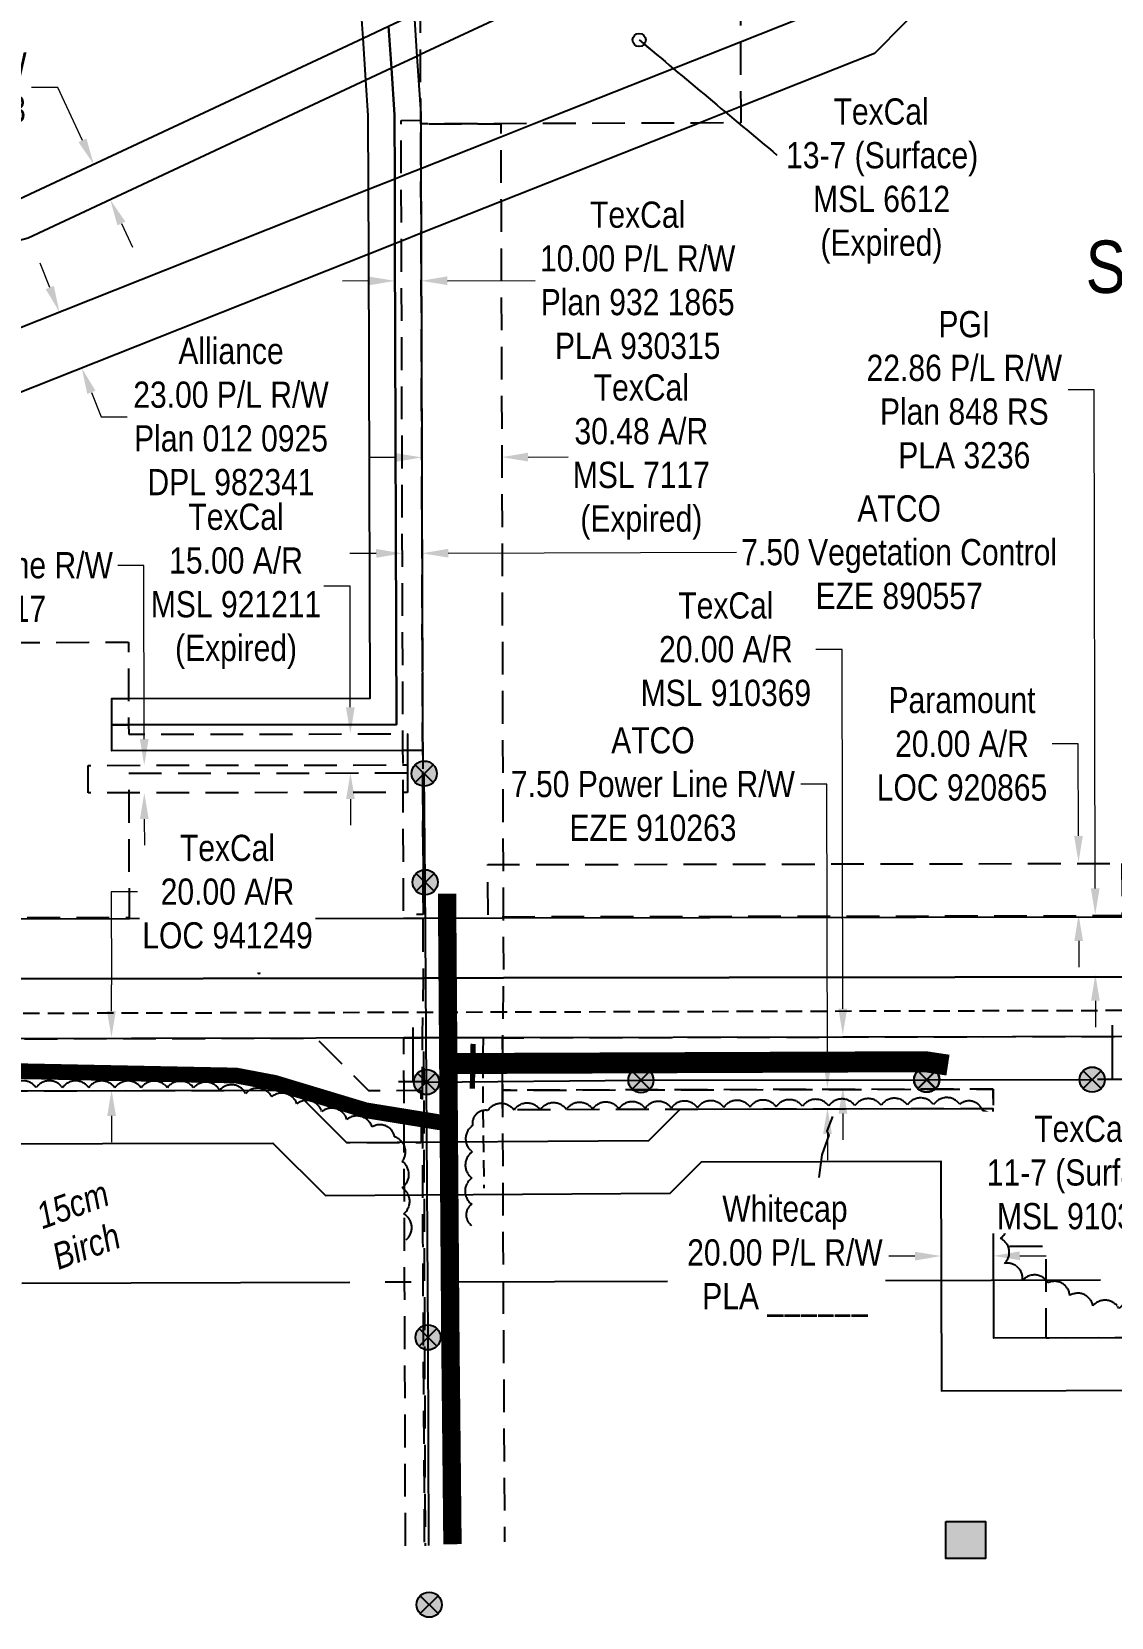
# Model space of a CAD drawing. Extents: x 500622 to 512229, y 6022177 to 6028063.
# Drawn here: x 509783 to 510195, y 6022190 to 6022794 of the extents above; entities that cross this region are included whole.
import ezdxf

# ---------------------------------------------------------------- set-up
doc = ezdxf.new("R2010")
doc.units = 0
doc.header["$LTSCALE"] = 5
doc.header["$PDMODE"] = 3
doc.header["$PDSIZE"] = 30
for name, pattern in [('0', [1, 1, 0]), ('foc-ACCESSROAD', [3.75, 2.5, -1.25]), ('foc-FLOWLINE', [3.75, 2.5, -1.25]), ('foc-QUARTERLINE', [33, 25, -3, 2, -3]), ('foc-TOPO', [1, 0.2, -0.8]), ('foc-TOPO-ephemeral', [6.25, 3.125, -0.625, 0.625, -0.625, 0.625, -0.625]), ('POWERLINE5', [7.8, 2.4, -0.6, 0.6, -0.6, 0.6, -0.6, 2.4]), ('UG_PIPE', [1.875, 1.25, -0.625])]:
    doc.linetypes.add(name, pattern=pattern)
doc.layers.get('Defpoints').update_dxf_attribs({"color": 9})
for name, color, linetype, lineweight in [('AS-GENERAL', 48, 'Continuous', 18), ('C-RW-T', 13, 'Continuous', 9), ('F-AR-T', 190, 'Continuous', 9), ('F-RW-T', 190, 'Continuous', 9), ('F-WS-T', 190, 'Continuous', 9)]:
    doc.layers.add(name, color=color, linetype=linetype, lineweight=lineweight)
for name, color, linetype in [('AS-PIPE-UG', 44, 'UG_PIPE'), ('AS-POWER', 104, 'foc-POWER'), ('AS-POWER-EXISTING', 72, 'POWERLINE5'), ('AS-POWER-EXISTING-ANC', 72, 'Continuous'), ('AS-POWER-EXISTING-PP', 72, 'Continuous'), ('AS-ROADS', 254, 'Continuous'), ('AS-UNDERLAY-H', 141, 'Continuous'), ('C-RW', 13, 'Continuous'), ('C-SYMBOL', 7, 'Continuous'), ('F-AR', 190, 'foc-ACCESSROAD'), ('F-EZE', 190, 'foc-FLOWLINE'), ('F-RW', 190, 'Continuous'), ('F-WS', 190, 'foc-ACCESSROAD'), ('F-WS-S', 190, 'Continuous'), ('L-SECQ', 8, 'foc-QUARTERLINE'), ('T-BUSH', 110, '0'), ('T-BUSH-T', 110, 'Continuous'), ('T-DRAW', 143, 'foc-TOPO-ephemeral'), ('T-GENERAL', 48, 'foc-TOPO')]:
    doc.layers.add(name, color=color, linetype=linetype)
doc.styles.add('175L', font='ARIALN.TTF', dxfattribs={"height": 20})
doc.styles.add('80CG', font='ARIALN.TTF', dxfattribs={"height": 10})
doc.styles.add('80L', font='ARIALN.TTF', dxfattribs={"height": 10})
doc.styles.add('foc-LtypeFont', font='ARIALN.TTF', dxfattribs={"height": 7.35})
doc.linetypes.add('foc-POWER', pattern='A,6,-1,["P",foc-LtypeFont,S=0.2,R=0,X=-0.625,Y=-0.75],-1.24,4', length=12.24)
doc.linetypes.add('foc-TOPO-flowdirection-NOLINE', pattern='A,0,[">",foc-LtypeFont,S=0.3,R=0,X=0,Y=-0.945],-20,[">",foc-LtypeFont,S=0.3,R=0,X=0,Y=-0.945],0', length=20)
doc.dimstyles.new('Compass 5 000', dxfattribs={"dimscale": 5, "dimtxt": 9, "dimasz": 2, "dimexe": 0.2, "dimexo": 0.0625, "dimgap": 0.5, "dimtad": 0, "dimtih": 1, "dimtoh": 1, "dimzin": 0, "dimdsep": 46, "dimtxsty": '80CG', "dimcen": 0.1, "dimse1": 1, "dimse2": 1, "dimclrd": 256, "dimclrt": 256, "dimaunit": 1, "dimadec": 4, "dimazin": 0, "dimtfac": 0.06, "dimtofl": 0, "dimtmove": 0, "dimatfit": 1, "dimfxl": 0.2, "dimtolj": 1, "dimtzin": 0, "dimlwd": -1, "dimarcsym": 0})

# ---------------------------------------------------------------- blocks, each defined once
blk = doc.blocks.new('POWERPOLE')
h = blk.add_hatch(color=255)
edge = h.paths.add_edge_path()
edge.add_arc((0, 0), 0.96, 0, 360)
at = {"linetype": 'Continuous'}
for p, q in [((0.68, -0.68), (-0.68, 0.68)), ((-0.68, -0.68), (0.68, 0.68))]:
    blk.add_line(p, q, dxfattribs=at)
blk.add_circle((0, 0), 0.96, dxfattribs=at)
blk = doc.blocks.new('*D575')
at = {"layer": 'Defpoints', "color": 0, "transparency": 16777216}
for p in [(509845.86, 6022526.54), (509904.64, 6022526.62), (509845.88, 6022511.53)]:
    blk.add_point(p, dxfattribs=at)
at = {"layer": 'F-AR-T', "transparency": 16777216}
for p, q in [((509904.56, 6022582.76), (509894.56, 6022582.76)), ((509904.62, 6022536.62), (509904.56, 6022582.76)), ((509904.67, 6022501.62), (509904.68, 6022491.62))]:
    blk.add_line(p, q, dxfattribs=at)
for points in [[(509906.29, 6022536.62), (509902.95, 6022536.62), (509904.64, 6022526.62)], [(509906.34, 6022501.62), (509903, 6022501.61), (509904.66, 6022511.62)]]:
    blk.add_solid(points, dxfattribs=at)
at = {"layer": 'F-AR-T', "transparency": 16777216, "insert": (509861.06, 6022582.76), "char_height": 10, "attachment_point": 5, "style": '80CG'}
blk.add_mtext('\\A1;TexCal\\P15.00 A/R\\PMSL 921211\\P(Expired)', dxfattribs=at)
blk = doc.blocks.new('*D584')
at = {"layer": 'Defpoints', "color": 0, "transparency": 16777216}
for p in [(509931.64, 6022699.24), (509921.9, 6022617.96), (509931.89, 6022618)]:
    blk.add_point(p, dxfattribs=at)
at = {"layer": 'F-RW-T', "transparency": 16777216}
for p, q in [((509911.65, 6022699.18), (509901.65, 6022699.15)), ((509941.64, 6022699.28), (509975.04, 6022699.38))]:
    blk.add_line(p, q, dxfattribs=at)
for points in [[(509911.64, 6022700.85), (509911.66, 6022697.52), (509921.65, 6022699.21)], [(509941.64, 6022700.94), (509941.65, 6022697.61), (509931.64, 6022699.24)]]:
    blk.add_solid(points, dxfattribs=at)
at = {"layer": 'F-RW-T', "transparency": 16777216, "insert": (510014.13, 6022699.38), "char_height": 10, "attachment_point": 5, "style": '80CG'}
blk.add_mtext('\\A1;TexCal\\P10.00 P/L R/W\\PPlan 932 1865\\PPLA 930315', dxfattribs=at)
blk = doc.blocks.new('*D586')
at = {"layer": 'Defpoints', "color": 0, "transparency": 16777216}
for p in [(509915.78, 6022833.89), (509925.54, 6022831.73), (509914.36, 6022827.45)]:
    blk.add_point(p, dxfattribs=at)
at = {"layer": 'F-RW-T', "transparency": 16777216}
for p, q in [((509904.59, 6022829.62), (509894.83, 6022831.78)), ((509933.88, 6022823.12), (509943.64, 6022820.96))]:
    blk.add_line(p, q, dxfattribs=at)
for points in [[(509904.95, 6022831.25), (509904.23, 6022827.99), (509914.36, 6022827.45)], [(509934.24, 6022824.75), (509933.52, 6022821.5), (509924.11, 6022825.29)]]:
    blk.add_solid(points, dxfattribs=at)
at = {"layer": 'F-RW-T', "transparency": 16777216, "insert": (509855.74, 6022831.78), "char_height": 10, "attachment_point": 5, "style": '80CG'}
blk.add_mtext('\\A1;TexCal\\P10.00 P/L R/W\\PPlan 952 1888\\PPLA 950183', dxfattribs=at)
blk = doc.blocks.new('*D587')
at = {"layer": 'Defpoints', "color": 0, "transparency": 16777216}
for p in [(509924.44, 6022604.65), (509931.94, 6022604.67), (509931.97, 6022595.34)]:
    blk.add_point(p, dxfattribs=at)
at = {"layer": 'F-RW-T', "transparency": 16777216}
for p, q in [((509914.47, 6022595.29), (509904.47, 6022595.26)), ((509941.97, 6022595.37), (510051.78, 6022595.71))]:
    blk.add_line(p, q, dxfattribs=at)
for points in [[(509914.46, 6022596.96), (509914.47, 6022593.62), (509924.47, 6022595.32)], [(509941.96, 6022597.04), (509941.98, 6022593.71), (509931.97, 6022595.34)]]:
    blk.add_solid(points, dxfattribs=at)
at = {"layer": 'F-RW-T', "transparency": 16777216, "insert": (510113.79, 6022595.71), "char_height": 10, "attachment_point": 5, "style": '80CG'}
blk.add_mtext('\\A1;ATCO\\P7.50 Vegetation Control\\PEZE 890557', dxfattribs=at)
blk = doc.blocks.new('*D590')
at = {"layer": 'Defpoints', "color": 0, "transparency": 16777216}
for p in [(510086.45, 6022391.44), (510112.35, 6022391.49), (510112.36, 6022383.98)]:
    blk.add_point(p, dxfattribs=at)
at = {"layer": 'F-RW-T', "transparency": 16777216}
for p, q in [((510086.25, 6022507.3), (510076.25, 6022507.3)), ((510086.43, 6022401.44), (510086.25, 6022507.3)), ((510086.48, 6022373.94), (510086.5, 6022363.94))]:
    blk.add_line(p, q, dxfattribs=at)
for points in [[(510088.1, 6022401.44), (510084.76, 6022401.44), (510086.45, 6022391.44)], [(510088.14, 6022373.94), (510084.81, 6022373.94), (510086.46, 6022383.94)]]:
    blk.add_solid(points, dxfattribs=at)
at = {"layer": 'F-RW-T', "transparency": 16777216, "insert": (510019.94, 6022507.3), "char_height": 10, "attachment_point": 5, "style": '80CG'}
blk.add_mtext('\\A1;ATCO\\P7.50 Power Line R/W\\PEZE 910263', dxfattribs=at)
blk = doc.blocks.new('*D609')
at = {"layer": 'Defpoints', "color": 0, "transparency": 16777216}
for p in [(509738.31, 6022665.36), (509802.24, 6022666.01), (509746.78, 6022644.01)]:
    blk.add_point(p, dxfattribs=at)
at = {"layer": 'F-RW-T', "transparency": 16777216}
for p, q in [((509790.07, 6022696.66), (509786.39, 6022705.95)), ((509805.92, 6022656.71), (509809.61, 6022647.42)), ((509809.61, 6022647.42), (509819.61, 6022647.42))]:
    blk.add_line(p, q, dxfattribs=at)
for points in [[(509791.62, 6022697.27), (509788.52, 6022696.04), (509793.76, 6022687.36)], [(509807.47, 6022657.33), (509804.37, 6022656.1), (509802.24, 6022666.01)]]:
    blk.add_solid(points, dxfattribs=at)
at = {"layer": 'F-RW-T', "transparency": 16777216, "insert": (509859.15, 6022647.42), "char_height": 10, "attachment_point": 5, "style": '80CG'}
blk.add_mtext('\\A1;Alliance\\P23.00 P/L R/W\\PPlan 012 0925\\PDPL 982341', dxfattribs=at)
blk = doc.blocks.new('*D610')
at = {"layer": 'Defpoints', "color": 0, "transparency": 16777216}
for p in [(509829.34, 6022434.05), (509829.38, 6022411.26), (509657.74, 6022410.96)]:
    blk.add_point(p, dxfattribs=at)
at = {"layer": 'F-RW-T', "transparency": 16777216}
for p, q in [((509657.59, 6022496.55), (509647.59, 6022496.55)), ((509657.68, 6022443.76), (509657.59, 6022496.55)), ((509657.75, 6022400.96), (509657.77, 6022390.96))]:
    blk.add_line(p, q, dxfattribs=at)
for points in [[(509659.35, 6022443.76), (509656.01, 6022443.76), (509657.7, 6022433.76)], [(509659.42, 6022400.96), (509656.09, 6022400.96), (509657.74, 6022410.96)]]:
    blk.add_solid(points, dxfattribs=at)
at = {"layer": 'F-RW-T', "transparency": 16777216, "insert": (509608.05, 6022496.55), "char_height": 10, "attachment_point": 5, "style": '80CG'}
blk.add_mtext('\\A1;NGTL \\P22.86 P/L R/W\\PPlan 983 RS\\PDPL 3290', dxfattribs=at)
blk = doc.blocks.new('*D613')
at = {"layer": 'Defpoints', "color": 0, "transparency": 16777216}
for p in [(509839.95, 6022514.53), (509826.09, 6022504), (509839.97, 6022504.02)]:
    blk.add_point(p, dxfattribs=at)
at = {"layer": 'F-RW-T', "transparency": 16777216}
for p, q in [((509825.97, 6022590.74), (509815.97, 6022590.74)), ((509826.06, 6022524.51), (509825.97, 6022590.74)), ((509826.11, 6022494), (509826.12, 6022484))]:
    blk.add_line(p, q, dxfattribs=at)
for points in [[(509827.73, 6022524.51), (509824.4, 6022524.5), (509826.08, 6022514.51)], [(509827.77, 6022494.01), (509824.44, 6022494), (509826.09, 6022504)]]:
    blk.add_solid(points, dxfattribs=at)
at = {"layer": 'F-RW-T', "transparency": 16777216, "insert": (509756.83, 6022590.74), "char_height": 10, "attachment_point": 5, "style": '80CG'}
blk.add_mtext('\\A1;ATCO\\P10.50 Power Line R/W\\PEZE 930317', dxfattribs=at)
blk = doc.blocks.new('*D615')
at = {"layer": 'Defpoints', "color": 0, "transparency": 16777216}
for p in [(510182.14, 6022477.56), (510040.55, 6022477.31), (510040.59, 6022457.3)]:
    blk.add_point(p, dxfattribs=at)
at = {"layer": 'F-RW-T', "transparency": 16777216}
for p, q in [((510182.06, 6022522.66), (510172.06, 6022522.66)), ((510182.12, 6022487.56), (510182.06, 6022522.66)), ((510182.2, 6022447.55), (510182.21, 6022437.55))]:
    blk.add_line(p, q, dxfattribs=at)
for points in [[(510183.79, 6022487.56), (510180.46, 6022487.55), (510182.14, 6022477.56)], [(510183.86, 6022447.55), (510180.53, 6022447.55), (510182.18, 6022457.55)]]:
    blk.add_solid(points, dxfattribs=at)
at = {"layer": 'F-RW-T', "transparency": 16777216, "insert": (510137.73, 6022522.66), "char_height": 10, "attachment_point": 5, "style": '80CG'}
blk.add_mtext('\\A1;Paramount\\P20.00 A/R\\PLOC 920865', dxfattribs=at)
blk = doc.blocks.new('*D618')
at = {"layer": 'Defpoints', "color": 0, "transparency": 16777216}
for p in [(510074.63, 6022411.67), (510092.31, 6022411.7), (510074.66, 6022391.67)]:
    blk.add_point(p, dxfattribs=at)
at = {"layer": 'F-RW-T', "transparency": 16777216}
for p, q in [((510092.05, 6022558.72), (510082.05, 6022558.72)), ((510092.29, 6022421.7), (510092.05, 6022558.72)), ((510092.36, 6022381.7), (510092.38, 6022371.7))]:
    blk.add_line(p, q, dxfattribs=at)
for points in [[(510093.96, 6022421.71), (510090.62, 6022421.7), (510092.31, 6022411.7)], [(510094.03, 6022381.71), (510090.69, 6022381.7), (510092.34, 6022391.7)]]:
    blk.add_solid(points, dxfattribs=at)
at = {"layer": 'F-RW-T', "transparency": 16777216, "insert": (510047.75, 6022558.72), "char_height": 10, "attachment_point": 5, "style": '80CG'}
blk.add_mtext('\\A1;TexCal\\P20.00 A/R\\PMSL 910369', dxfattribs=at)
blk = doc.blocks.new('*D619')
at = {"layer": 'Defpoints', "color": 0, "transparency": 16777216}
for p in [(510094.93, 6022457.4), (510188.52, 6022457.56), (510094.97, 6022434.54)]:
    blk.add_point(p, dxfattribs=at)
at = {"layer": 'F-RW-T', "transparency": 16777216}
for p, q in [((510188.16, 6022657.64), (510178.16, 6022657.64)), ((510188.5, 6022467.56), (510188.16, 6022657.64)), ((510188.58, 6022424.71), (510188.59, 6022414.71))]:
    blk.add_line(p, q, dxfattribs=at)
for points in [[(510190.17, 6022467.56), (510186.83, 6022467.56), (510188.52, 6022457.56)], [(510190.24, 6022424.71), (510186.91, 6022424.71), (510188.56, 6022434.71)]]:
    blk.add_solid(points, dxfattribs=at)
at = {"layer": 'F-RW-T', "transparency": 16777216, "insert": (510138.62, 6022657.64), "char_height": 10, "attachment_point": 5, "style": '80CG'}
blk.add_mtext('\\A1;PGI\\P22.86 P/L R/W\\PPlan 848 RS\\PPLA 3236', dxfattribs=at)
blk = doc.blocks.new('*D628')
at = {"layer": 'Defpoints', "color": 0, "transparency": 16777216}
for p in [(509931.74, 6022669.15), (509962.23, 6022669.24), (509962.34, 6022631.99)]:
    blk.add_point(p, dxfattribs=at)
at = {"layer": 'F-RW-T', "transparency": 16777216}
for p, q in [((509921.86, 6022631.87), (509911.86, 6022631.84)), ((509972.34, 6022632.02), (509987.6, 6022632.07))]:
    blk.add_line(p, q, dxfattribs=at)
for points in [[(509921.85, 6022633.54), (509921.86, 6022630.2), (509931.86, 6022631.9)], [(509972.34, 6022633.69), (509972.35, 6022630.36), (509962.34, 6022631.99)]]:
    blk.add_solid(points, dxfattribs=at)
at = {"layer": 'F-RW-T', "transparency": 16777216, "insert": (510015.52, 6022632.07), "char_height": 10, "attachment_point": 5, "style": '80CG'}
blk.add_mtext('\\A1;TexCal\\P30.48 A/R\\PMSL 7117\\P(Expired)', dxfattribs=at)
blk = doc.blocks.new('*D630')
at = {"layer": 'Defpoints', "color": 0, "transparency": 16777216}
for p in [(509821.21, 6022410.83), (509813.62, 6022390.82), (509821.24, 6022390.83)]:
    blk.add_point(p, dxfattribs=at)
at = {"layer": 'F-RW-T', "transparency": 16777216}
for p, q in [((509823.49, 6022466.27), (509813.49, 6022466.27)), ((509813.49, 6022466.27), (509813.55, 6022430.82)), ((509813.57, 6022420.82), (509813.55, 6022430.82)), ((509813.64, 6022380.82), (509813.65, 6022370.82))]:
    blk.add_line(p, q, dxfattribs=at)
for points in [[(509815.24, 6022420.82), (509811.9, 6022420.82), (509813.59, 6022410.82)], [(509815.3, 6022380.82), (509811.97, 6022380.82), (509813.62, 6022390.82)]]:
    blk.add_solid(points, dxfattribs=at)
at = {"layer": 'F-RW-T', "transparency": 16777216, "insert": (509857.81, 6022466.27), "char_height": 10, "attachment_point": 5, "style": '80CG', "bg_fill": 3, "box_fill_scale": 1.1, "bg_fill_color": 256, "bg_fill_true_color": 13158600, "bg_fill_transparency": 0}
blk.add_mtext('\\A1;TexCal\\P20.00 A/R\\PLOC 941249', dxfattribs=at)
blk = doc.blocks.new('dyn_anchor')
blk.add_line((-1.1, 0), (1.1, 0))
at = {"flags": 128}
blk.add_lwpolyline([(0, 4.125), (0, 0)], dxfattribs=at)
blk = doc.blocks.new('*D947')
at = {"layer": 'Defpoints', "color": 0, "transparency": 16777216}
for p in [(509806.78, 6022743.73), (509813.61, 6022746.93), (509819.97, 6022733.35)]:
    blk.add_point(p, dxfattribs=at)
at = {"layer": 'F-RW-T', "transparency": 16777216}
for p, q in [((509793.11, 6022772.95), (509783.11, 6022772.95)), ((509802.54, 6022752.79), (509793.11, 6022772.95)), ((509817.36, 6022721.09), (509821.6, 6022712.03))]:
    blk.add_line(p, q, dxfattribs=at)
for points in [[(509804.05, 6022753.49), (509801.03, 6022752.08), (509806.78, 6022743.73)], [(509818.87, 6022721.8), (509815.85, 6022720.38), (509813.13, 6022730.15)]]:
    blk.add_solid(points, dxfattribs=at)
at = {"layer": 'F-RW-T', "transparency": 16777216, "insert": (509744.02, 6022772.95), "char_height": 10, "attachment_point": 5, "style": '80CG'}
blk.add_mtext('\\A1;TexCal\\P15.00 P/L R/W\\PPlan 892 0543\\PPLA 880371', dxfattribs=at)
blk = doc.blocks.new('*D1125')
at = {"layer": 'C-RW-T', "transparency": 16777216}
for p, q in [((510119.79, 6022327.37), (510109.79, 6022327.33)), ((510159.77, 6022327.49), (510169.77, 6022327.52))]:
    blk.add_line(p, q, dxfattribs=at)
for points in [[(510119.78, 6022329.03), (510119.79, 6022325.7), (510129.79, 6022327.4)], [(510159.77, 6022329.16), (510159.78, 6022325.82), (510149.77, 6022327.46)]]:
    blk.add_solid(points, dxfattribs=at)
at = {"layer": 'Defpoints', "color": 0, "transparency": 16777216}
for p in [(510129.72, 6022349.31), (510149.71, 6022349.37), (510129.79, 6022327.4)]:
    blk.add_point(p, dxfattribs=at)
at = {"layer": 'C-RW-T', "transparency": 16777216, "insert": (510070.25, 6022327.33), "char_height": 10, "attachment_point": 5, "style": '80CG', "bg_fill": 3, "box_fill_scale": 1.1, "bg_fill_color": 256, "bg_fill_true_color": 13158600, "bg_fill_transparency": 0}
blk.add_mtext('\\A1;Whitecap\\P20.00 P/L R/W\\PPLA ______', dxfattribs=at)

msp = doc.modelspace()

# ---------------------------------------------------------------- hatches: boundary and pattern name
at = {"layer": 'AS-UNDERLAY-H'}
h = msp.add_hatch(color=256, dxfattribs=at)
h.dxf.hatch_style = 1
h.paths.add_polyline_path([(510131.599, 6022226.226), (510146.646, 6022226.226), (510146.646, 6022212.13), (510131.599, 6022212.13)])

# ---------------------------------------------------------------- linework, layer by layer
at = {"layer": 'AS-GENERAL', "const_width": 1.999, "flags": 128}
msp.add_lwpolyline([(509951.12, 6022391.182), (509951.425, 6022408.302)], dxfattribs=at)
at = {"layer": 'AS-PIPE-UG', "flags": 128}
for points in [[(512195.519, 6022425.119), (512108.81, 6022424.866), (512008.502, 6022424.342), (511958.573, 6022424.85), (511858.65, 6022424.562), (511856.978, 6022424.21), (511799.508, 6022424.311), (511758.696, 6022424.549), (511655.786, 6022423.996), (511610.516, 6022423.522), (511537.417, 6022423.379), (511473.445, 6022423.525), (511411.474, 6022423.508), (511336.759, 6022423.34), (511248.778, 6022423.174), (511191.841, 6022422.95), (511114.082, 6022422.276), (511039.658, 6022422.322), (510989.53, 6022422.255), (510901.805, 6022422.298), (510844.011, 6022422.251), (510787.561, 6022422.157), (510787.561, 6022422.135), (510731.216, 6022421.98), (510676.908, 6022421.781), (510623.238, 6022421.653), (510564.372, 6022421.604), (510515.99, 6022421.619), (510473.299, 6022421.399), (510428.312, 6022421.425), (510378.335, 6022421.234), (510347.682, 6022421.364), (510294.54, 6022420.999), (510249.803, 6022421.075), (510196.692, 6022420.967), (509550.337, 6022419.261)], [(509955.202, 6022410.792), (509955.093, 6022388.72), (509955.286, 6022374.308), (509955.556, 6022353.311)]]:
    msp.add_lwpolyline(points, dxfattribs=at)
at = {"layer": 'AS-POWER', "flags": 128}
for points in [[(509934.578, 6022217.057), (509934.235, 6022296.377), (509933.162, 6022469.908), (509932.788, 6022511.343)], [(509933.666, 6022393.747), (510015.37, 6022394.428), (510124.32, 6022394.643), (510187.327, 6022394.644)]]:
    msp.add_lwpolyline(points, dxfattribs=at)
at = {"layer": 'AS-ROADS', "flags": 128}
for points, const_width in [([(509943.553, 6022217.519), (509942.747, 6022295.938), (509941.472, 6022465.562)], 6.996), ([(510132.389, 6022400.188), (510123.788, 6022401.49), (509942.397, 6022400.78)], 7.996), ([(509942.132, 6022377.837), (509910.429, 6022382.978), (509875.808, 6022393.427), (509861.088, 6022396.216), (509749.12, 6022398.464), (509716.195, 6022399.05), (509550.38, 6022399.032)], 5.997)]:
    msp.add_lwpolyline(points, dxfattribs=dict(at, const_width=const_width))
at = {"layer": 'AS-UNDERLAY-H'}
msp.add_lwpolyline([(510131.599, 6022226.226), (510146.646, 6022226.226), (510146.646, 6022212.13), (510131.599, 6022212.13)], close=True, dxfattribs=at)
at = {"layer": 'C-RW', "flags": 128}
for points in [[(511868.956, 6022414.677), (510299.436, 6022411.194), (510299.79, 6022296.401), (510149.872, 6022296.064), (510149.602, 6022383.546), (510030.214, 6022383.277), (510018.253, 6022371.303), (509903.343, 6022370.538), (509883.312, 6022390.48), (509550.399, 6022389.73)], [(509550.441, 6022369.741), (509875.077, 6022370.472), (509895.145, 6022350.494), (510026.557, 6022351.333), (510038.518, 6022363.306), (510129.674, 6022363.512), (510129.944, 6022276.03), (510319.841, 6022276.457), (510319.487, 6022391.25), (511849.003, 6022394.705)]]:
    msp.add_lwpolyline(points, dxfattribs=at)
at = {"layer": 'F-AR', "flags": 128}
msp.add_lwpolyline([(510198.696, 6022477.077), (510198.741, 6022457.072), (509957.099, 6022456.637), (509957.038, 6022476.643), (510198.696, 6022477.077)], close=True, dxfattribs=at)
msp.add_lwpolyline([(509555.503, 6022409.731), (509649.65, 6022409.943), (509679.823, 6022410.011), (509891.546, 6022410.487), (509911.581, 6022390.543), (509931.542, 6022390.588), (509931.589, 6022370.602), (509903.343, 6022370.538), (509883.312, 6022390.48), (509555.546, 6022389.741)], dxfattribs=at)
at = {"layer": 'F-EZE', "flags": 128}
for points in [[(509932.241, 6022505.016), (509932.387, 6022457.626), (509924.885, 6022457.612), (509924.739, 6022505.006), (509924.716, 6022512.508), (509924.707, 6022515.508), (509924.688, 6022521.518), (509924.686, 6022522.166), (509924.669, 6022527.512), (509924.091, 6022715.761), (509924.082, 6022718.714), (509924.014, 6022740.476), (509923.952, 6022760.414), (509931.454, 6022760.438), (509931.507, 6022743.449), (509931.583, 6022718.736), (509932.172, 6022527.522), (509932.188, 6022522.188), (509932.19, 6022521.529), (509932.209, 6022515.519), (509932.218, 6022512.518), (509932.241, 6022505.016)], [(509926.436, 6022514.634), (509926.45, 6022504.132), (509925.799, 6022504.142), (509918.297, 6022504.132), (509813.834, 6022503.988), (509804.737, 6022503.975), (509804.723, 6022514.477), (509918.265, 6022514.634), (509925.767, 6022514.645), (509926.436, 6022514.634)], [(510149.602, 6022383.546), (509962.66, 6022383.125), (509962.644, 6022390.621), (510149.579, 6022391.042), (510149.602, 6022383.546)]]:
    msp.add_lwpolyline(points, close=True, dxfattribs=at)
msp.add_lwpolyline([(509925.63, 6022216.929), (509925.323, 6022316.956), (509925.157, 6022371.133), (509925.096, 6022391.138), (509925.037, 6022410.545), (509932.538, 6022410.559), (509932.582, 6022391.147), (509932.626, 6022371.389), (509932.825, 6022316.98), (509933.132, 6022216.953)], dxfattribs=at)
at = {"layer": 'F-RW'}
for points in [[(509679.971, 6022642.205), (509911.569, 6022734.141), (509921.535, 6022738.103), (509924.026, 6022739.091), (509931.518, 6022742.065), (509961.968, 6022754.149), (509974.672, 6022759.189), (510053.316, 6022790.392), (510091.421, 6022805.511), (510094.665, 6022808.805), (510102.077, 6022816.33), (510125.968, 6022840.586), (510131.899, 6022846.607), (510140.784, 6022855.633), (510157.953, 6022873.1), (510194.254, 6022910.042), (510435.556, 6023026.058), (510442.79, 6023029.525), (510456.55, 6023036.127), (510471.104, 6023043.114), (510638.121, 6023123.404), (510701.206, 6023153.759)], [(510754.579, 6023153.926), (510691.533, 6023123.569), (510471.162, 6023017.622), (510465.491, 6023014.903), (510451.73, 6023008.307), (510444.499, 6023004.841), (510207.89, 6022891.062), (510173.161, 6022855.744), (510164.268, 6022846.713), (510158.339, 6022840.693), (510134.45, 6022816.436), (510127.037, 6022808.91), (510104.415, 6022785.939), (510053.393, 6022765.689), (510037.515, 6022759.388), (509962.045, 6022729.436), (509931.595, 6022717.352), (509924.102, 6022714.377), (509921.614, 6022713.389), (509911.68, 6022709.43), (509680.024, 6022617.518)], [(509776.676, 6022729.648), (509909.504, 6022791.779), (509919.219, 6022796.324), (509928.934, 6022800.866), (509931.332, 6022801.988), (509940.357, 6022806.211), (510045.328, 6022855.311), (510053.114, 6022855.337), (510140.784, 6022855.633), (510173.161, 6022855.744), (510471.529, 6022856.71), (510504.014, 6022856.815), (510515.522, 6022856.852), (510521.2, 6022856.872), (510532.036, 6022856.907), (510612.274, 6022857.185), (510646.516, 6022857.282), (510661.507, 6022857.331), (510681.512, 6022857.396), (510695.312, 6022857.441), (510702.813, 6022857.466), (510727.299, 6022857.547), (510867.098, 6022858.006)], [(510872.203, 6022843.039), (510702.862, 6022842.479), (510695.36, 6022842.453), (510538.332, 6022841.938), (510527.496, 6022841.903), (510521.818, 6022841.884), (510507.822, 6022841.838), (510471.564, 6022841.718), (510158.339, 6022840.693), (510125.968, 6022840.586), (510053.161, 6022840.347), (510048.686, 6022840.332), (509931.384, 6022785.464), (509929.999, 6022784.816), (509920.284, 6022780.272), (509910.569, 6022775.727), (509781.839, 6022715.513), (509679.875, 6022688.014), (509649.733, 6022679.883), (509551.601, 6022653.462)], [(509919.219, 6022796.323), (509920.284, 6022780.272), (509921.46, 6022762.547), (509921.535, 6022738.103), (509921.614, 6022713.389), (509921.614, 6022713.389), (509922.175, 6022530.124), (509820.227, 6022529.983), (509813.759, 6022529.973), (509813.745, 6022539.967), (509820.205, 6022539.977), (509912.149, 6022540.104), (509911.68, 6022709.43), (509911.569, 6022734.141), (509911.466, 6022762.201), (509910.569, 6022775.727), (509909.504, 6022791.779), (509908.799, 6022802.403)], [(509928.934, 6022800.866), (509929.999, 6022784.816), (509931.454, 6022762.892), (509931.466, 6022759.053), (509931.518, 6022742.065), (509931.595, 6022717.352), (509931.595, 6022717.352), (509932.183, 6022526.137), (509932.199, 6022520.804), (509932.201, 6022520.145), (509924.699, 6022520.134), (509813.774, 6022519.981), (509813.759, 6022529.973), (509820.227, 6022529.983), (509922.175, 6022530.124), (509921.614, 6022713.389), (509921.535, 6022738.103), (509921.46, 6022762.547), (509920.284, 6022780.272), (509919.219, 6022796.323)], [(509550.26, 6022455.575), (509650.207, 6022455.742), (509680.365, 6022455.795), (509705.371, 6022455.839), (509820.397, 6022456.043), (509924.896, 6022456.228), (509932.398, 6022456.241), (509962.884, 6022456.294), (510199.058, 6022456.713), (510220.361, 6022456.751), (510235.359, 6022456.777), (510319.085, 6022457.049), (510319.779, 6022456.923), (510472.442, 6022457.184), (510601.748, 6022457.405), (510612.74, 6022457.424), (510627.785, 6022457.45), (510723.695, 6022457.615), (510758.576, 6022457.675)], [(512196.807, 6022438.39), (512096.861, 6022438.127), (511304.784, 6022436.038), (511274.626, 6022435.958), (511024.171, 6022435.297), (511011.308, 6022435.264), (510788.947, 6022434.878), (510768.656, 6022434.841), (510758.662, 6022434.824), (510472.494, 6022434.338), (510236.005, 6022433.931), (510221.006, 6022433.906), (509962.954, 6022433.426), (509932.468, 6022433.371), (509680.413, 6022432.917), (509650.255, 6022432.862), (509550.308, 6022432.708)], [(509550.308, 6022432.708), (509650.255, 6022432.862), (509680.413, 6022432.917), (509932.468, 6022433.371), (509962.954, 6022433.426), (510221.006, 6022433.906), (510236.005, 6022433.931), (510472.494, 6022434.338), (510758.662, 6022434.824), (510768.656, 6022434.841), (510788.947, 6022434.878), (511011.308, 6022435.264), (511024.171, 6022435.297), (511274.626, 6022435.958), (511304.784, 6022436.038), (512096.861, 6022438.127), (512196.807, 6022438.39)], [(510746.552, 6022411.969), (510472.546, 6022411.495), (510302.439, 6022411.2), (510236.65, 6022411.087), (510221.651, 6022411.062), (509963.024, 6022410.611), (509932.538, 6022410.559), (509925.037, 6022410.545), (509891.546, 6022410.487), (509680.462, 6022410.133), (509650.303, 6022410.011), (509550.357, 6022409.855)]]:
    msp.add_lwpolyline(points, dxfattribs=at)
at = {"layer": 'F-WS', "flags": 128}
for points in [[(510147.001, 6023121.844), (510021.631, 6022881.287), (510030.104, 6022881.314), (510053.034, 6022881.386), (510053.114, 6022855.337), (510053.143, 6022846.348), (510053.161, 6022840.347), (510053.236, 6022816.172), (510053.26, 6022808.67), (510053.316, 6022790.393), (510053.393, 6022765.69), (510053.412, 6022759.439), (510037.514, 6022759.389), (509974.672, 6022759.189), (509961.952, 6022759.149), (509931.466, 6022759.053), (509931.454, 6022762.892), (509931.384, 6022785.464), (509931.332, 6022801.988), (509931.302, 6022811.545), (509931.188, 6022848.354), (509931.133, 6022865.84), (509931.086, 6022881), (509941.647, 6022881.034), (509948.676, 6022881.055), (509953.827, 6022881.072), (509961.742, 6022881.096), (509966.007, 6022881.11), (509978.189, 6022881.149), (509980.648, 6022881.156), (509987.534, 6022881.179), (510015.994, 6022935.785), (510026.164, 6022955.298), (510031.579, 6022965.685), (510034.636, 6022971.555), (510044.987, 6022991.418), (510112.904, 6023121.736), (510128.646, 6023151.945), (510148.087, 6023189.252), (510162.183, 6023216.3), (510166.98, 6023225.505), (510176.209, 6023243.219), (510178.493, 6023247.6), (510269.042, 6023421.354), (510273.7, 6023430.895), (510282.579, 6023449.082), (510285.744, 6023455.567), (510336.794, 6023553.525), (510351.637, 6023582.007), (510362.636, 6023603.113), (510434.671, 6023741.932), (510435.004, 6023742.574), (510445.81, 6023763.399), (510446.147, 6023764.048), (510462.67, 6023795.888), (510465.786, 6023801.893), (510469.381, 6023797.106), (510481.306, 6023781.226), (510486.885, 6023777.014), (510484.036, 6023771.525), (510469.503, 6023743.519), (510389.417, 6023589.185), (510378.408, 6023568.057), (510363.564, 6023539.574), (510312.696, 6023441.967), (510298.139, 6023412.148), (510295.994, 6023407.755), (510289.056, 6023394.443), (510284.258, 6023385.234), (510205.263, 6023233.651), (510193.75, 6023211.555), (510162.742, 6023152.054), (510147.001, 6023121.844)], [(509926.444, 6022511.473), (509926.444, 6022511.473), (509924.635, 6022511.483), (509820.178, 6022511.338), (509820.195, 6022503.836), (509820.304, 6022456.402), (509705.278, 6022456.198), (509705.038, 6022561.222), (509820.064, 6022561.426), (509820.112, 6022540.336), (509820.134, 6022530.342), (509820.143, 6022526.341), (509924.588, 6022526.486), (509926.398, 6022526.477), (509926.398, 6022526.477), (509926.398, 6022526.477), (509926.444, 6022511.473)], [(510299.435, 6022411.368), (510299.79, 6022296.401), (510169.861, 6022296.109), (510169.753, 6022331.09), (510149.764, 6022331.028), (510149.579, 6022391.042), (510149.579, 6022391.042), (509962.644, 6022390.621), (509962.599, 6022410.61), (510218.827, 6022411.189), (510233.838, 6022411.254), (510299.435, 6022411.368)]]:
    msp.add_lwpolyline(points, close=True, dxfattribs=at)
msp.add_lwpolyline([(509932.927, 6022218.339), (509932.309, 6022333.267), (509932.194, 6022384.396), (509932.132, 6022411.945), (509932.468, 6022433.37), (509932.398, 6022456.241), (509932.252, 6022503.631), (509932.229, 6022511.134), (509932.22, 6022514.134), (509932.201, 6022520.145), (509932.199, 6022520.804), (509932.183, 6022526.137), (509931.595, 6022717.352), (509931.518, 6022742.065), (509931.466, 6022759.053), (509961.952, 6022759.149), (509961.968, 6022754.149), (509962.045, 6022729.436), (509962.082, 6022717.446), (509962.823, 6022476.3), (509962.884, 6022456.294), (509962.954, 6022433.426), (509962.595, 6022412.013), (509962.64, 6022392.024), (509962.621, 6022383.112), (509962.773, 6022333.335), (509963.403, 6022218.436)], dxfattribs=at)
at = {"layer": 'L-SECQ'}
for p, q in [((509904.38, 6022317.341), (509670.605, 6022316.602)), ((509927.861, 6022317.415), (509917.885, 6022317.384)), ((510355.512, 6022318.768), (509939.363, 6022317.452))]:
    msp.add_line(p, q, dxfattribs=at)
at = {"layer": 'T-BUSH', "flags": 128}
for points in [[(509925.883, 6022333.561, 0.520567), (509924.986, 6022343.516, 0.5205671), (509924.325, 6022353.48, 0.5205671), (509924.41, 6022363.474, 0.5205671), (509921.504, 6022372.868, 0.5205671), (509912.905, 6022376.627, 0.5205671), (509903.339, 6022379.519, 0.5205671), (509893.798, 6022382.494, 0.5205671), (509884.256, 6022385.468, 0.5205671), (509874.643, 6022388.118, 0.5205671), (509864.731, 6022389.402, 0.5205671), (509854.82, 6022390.685, 0.5205671), (509844.878, 6022391.511, 0.5205671), (509834.883, 6022391.526, 0.5205671), (509824.889, 6022391.542, 0.5205671), (509814.894, 6022391.557, 0.5205671), (509804.9, 6022391.572, 0.5205671), (509794.905, 6022391.588, 0.5205671), (509784.91, 6022391.603, 0.5205671), (509774.916, 6022391.618, 0.5205671), (509764.921, 6022391.634, 0.5205671), (509754.927, 6022391.649, 0.5205671), (509744.932, 6022391.665, 0.5205671), (509734.938, 6022391.68, 0.5205671), (509724.943, 6022391.695, 0.5205671), (509714.948, 6022391.711, 0.5205671), (509704.954, 6022391.726, 0.5205671), (509694.959, 6022391.741, 0.5205671), (509684.965, 6022391.757, 0.5205671), (509674.97, 6022391.772, 0.5205671), (509664.975, 6022391.787, 0.5205671), (509654.981, 6022391.803, 0.5205671), (509644.986, 6022391.818, 0.5205671), (509634.992, 6022391.833, 0.5205671), (509624.997, 6022391.849, 0.5205671), (509615.003, 6022391.864, 0.5205671), (509605.008, 6022391.879, 0.5205671), (509595.013, 6022391.895, 0.5205671), (509585.019, 6022391.91, 0.5205671), (509575.024, 6022391.925, 0.5205671), (509565.03, 6022391.941, 0.5205671), (509555.035, 6022391.956, 0.2296402), (509550.39, 6022394.555, 0.2296402)], [(510266.081, 6022375.033, 0.5205671), (510256.13, 6022374.107, 0.5205671), (510254.015, 6022366.271, 0.5205671), (510255.367, 6022356.368, 0.5205671), (510256.577, 6022346.45, 0.5205671), (510257.381, 6022336.488, 0.5205671), (510253.299, 6022329.345, 0.5205671), (510258.8, 6022321.114, 0.5205671), (510250.809, 6022317.106, 0.5205671), (510242.659, 6022312.842, 0.5205671), (510236.978, 6022304.62, 0.5205671), (510227.376, 6022304.232, 0.5205671), (510217.437, 6022305.289, 0.5205671), (510207.499, 6022306.347, 0.5205671), (510197.56, 6022307.404, 0.5205671), (510187.622, 6022308.461, 0.5205671), (510178.811, 6022312.375, 0.5205671), (510170.521, 6022317.224, 0.5205671), (510160.727, 6022318.012, 0.5205671), (510153.994, 6022324.566, 0.5205671), (510152.423, 6022334.103, 0.5205671), (510152.094, 6022344.093, 0.5205671), (510151.765, 6022354.082, 0.5205671), (510151.436, 6022364.071, 0.5205671), (510149.626, 6022373.724, 0.5205671), (510145.607, 6022382.874, 0.5205671), (510136.891, 6022385.277, 0.5205671), (510126.898, 6022385.144, 0.5205671), (510116.904, 6022385.011, 0.5205671), (510106.91, 6022384.878, 0.5205671), (510096.917, 6022384.745, 0.5205671), (510086.923, 6022384.612, 0.5205671), (510076.929, 6022384.479, 0.5205671), (510066.936, 6022384.346, 0.5205671), (510056.942, 6022384.212, 0.5205671), (510046.948, 6022384.079, 0.5205671), (510036.954, 6022383.946, 0.5205671), (510026.961, 6022383.813, 0.5205671), (510016.967, 6022383.68, 0.5205671), (510006.973, 6022383.547, 0.5205671), (509996.98, 6022383.414, 0.5205671), (509986.986, 6022383.281, 0.5205671), (509976.992, 6022383.148, 0.5205671), (509966.999, 6022383.014, 0.5205671), (509957.005, 6022382.881, 0.5205671), (509951.224, 6022377.13, 0.5205671), (509951.098, 6022367.136, 0.5205671), (509950.973, 6022357.142, 0.5205671), (509950.883, 6022347.148, 0.5205671), (509950.813, 6022339.085, 0.5205671)]]:
    msp.add_lwpolyline(points, format="xyb", dxfattribs=at)
at = {"layer": 'T-DRAW'}
msp.add_lwpolyline([(510088.368, 6022380.663), (510086.273, 6022375.048), (510086.977, 6022373.505), (510084.272, 6022365.951), (510083.149, 6022357.303)], dxfattribs=at)
at = {"layer": 'T-DRAW', "linetype": 'foc-TOPO-flowdirection-NOLINE'}
msp.add_lwpolyline([(510088.368, 6022380.663), (510086.273, 6022375.048), (510086.977, 6022373.505), (510084.272, 6022365.951), (510083.149, 6022357.303)], dxfattribs=at)
at = {"layer": 'T-GENERAL'}
for points in [[(509869.557, 6022435.045), (509869.562, 6022435.384), (509870.303, 6022435.137), (509869.557, 6022435.045)], [(509869.556, 6022435.009), (509869.481, 6022435.035), (509869.557, 6022435.045), (509869.556, 6022435.009)]]:
    msp.add_lwpolyline(points, close=True, dxfattribs=at)

# ---------------------------------------------------------------- block references
at = {"layer": 'AS-POWER-EXISTING', "xscale": 4.999999999999917, "yscale": 4.999999999999917, "zscale": 4.999999999999917}
for p in [(509932.788, 6022511.343), (509933.162, 6022469.908), (510015.381, 6022394.434), (510124.258, 6022394.58), (510124.332, 6022394.649), (510187.338, 6022394.65), (509933.677, 6022393.753), (509934.235, 6022296.377), (509934.676, 6022194.46)]:
    msp.add_blockref('POWERPOLE', p, dxfattribs=at)
at = {"layer": 'AS-POWER-EXISTING-ANC', "color": 6, "xscale": 4.997294999999965, "yscale": 4.997294999999965, "zscale": 4.997294999999965}
msp.add_blockref('dyn_anchor', (509928.476, 6022393.983), dxfattribs=at)
at = {"layer": 'AS-POWER-EXISTING-ANC', "color": 2, "xscale": 4.997294999999965, "yscale": 4.997294999999965, "zscale": 4.997294999999965}
msp.add_blockref('dyn_anchor', (510194.936, 6022394.81), dxfattribs=at)
at = {"layer": 'AS-POWER-EXISTING-PP', "color": 6, "xscale": 4.997294999999965, "yscale": 4.997294999999965, "zscale": 4.997294999999965}
for p in [(510015.37, 6022394.428), (510124.32, 6022394.643), (510187.327, 6022394.644), (509933.666, 6022393.747)]:
    msp.add_blockref('POWERPOLE', p, dxfattribs=at)

# ---------------------------------------------------------------- texts
at = {"layer": 'C-SYMBOL', "color": 3, "insert": (510287.313, 6022747.916), "char_height": 19.98918, "width": 203.13234, "attachment_point": 2, "style": '175L'}
msp.add_mtext('Theor. N.W.1/4\\PSec. 7-62-19-W.5M.', dxfattribs=at)
at = {"layer": 'T-BUSH-T', "insert": (509783.049, 6022346.665), "char_height": 9.99459, "attachment_point": 1, "rotation": 20, "style": '80L'}
msp.add_mtext_dynamic_manual_height_columns('\\pi0.89876;{\\fArial Narrow|b0|i1|c0|p34;15cm \\P\\pi1.3044;Birch}', width=27.9089, gutter_width=49.973, heights=[0], dxfattribs=at)

# ---------------------------------------------------------------- dimensions: what is measured, and where the dimension line sits
at = {"layer": 'F-AR-T'}
dim = msp.add_linear_dim(base=(509904.635, 6022526.619), p1=(509845.881, 6022511.534), p2=(509845.86, 6022526.537), angle=90.07973, text='TexCal\\P15.00 A/R\\PMSL 921211\\P(Expired)', dimstyle='Compass 5 000', dxfattribs=at)
dim.commit()
dim.dimension.update_dxf_attribs({"geometry": '*D575', "text_midpoint": (509861.061, 6022582.758), "dimtype": 161})
at = {"layer": 'F-RW-T'}
for base, p1, p2, angle, text, picture, middle in [((509914.355, 6022827.453), (509925.541, 6022831.727), (509915.783, 6022833.892), 167.49474, 'TexCal\\P10.00 P/L R/W\\PPlan 952 1888\\PPLA 950183', '*D586', (509855.744, 6022831.784)), ((509806.775, 6022743.727), (509819.965, 6022733.347), (509813.614, 6022746.926), 115.0679, 'TexCal\\P15.00 P/L R/W\\PPlan 892 0543\\PPLA 880371', '*D947', (509744.022, 6022772.948)), ((509931.643, 6022699.245), (509921.9, 6022617.965), (509931.893, 6022617.996), 0.176064, 'TexCal\\P10.00 P/L R/W\\PPlan 932 1865\\PPLA 930315', '*D584', (510014.129, 6022699.378)), ((510188.518, 6022457.562), (510094.971, 6022434.543), (510094.931, 6022457.396), 90.101462, 'PGI\\P22.86 P/L R/W\\PPlan 848 RS\\PPLA 3236', '*D619', (510138.624, 6022657.636)), ((509802.235, 6022666.007), (509738.311, 6022665.364), (509746.785, 6022644.006), 291.641332, 'Alliance\\P23.00 P/L R/W\\PPlan 012 0925\\PDPL 982341', '*D609', (509859.151, 6022647.417)), ((509962.344, 6022631.993), (509931.743, 6022669.148), (509962.23, 6022669.242), 0.176051, 'TexCal\\P30.48 A/R\\PMSL 7117\\P(Expired)', '*D628', (510015.517, 6022632.071)), ((509931.97, 6022595.343), (509924.44, 6022604.646), (509931.941, 6022604.669), 0.176064, 'ATCO\\P7.50 Vegetation Control\\PEZE 890557', '*D587', (510113.792, 6022595.711)), ((509657.735, 6022410.962), (509829.34, 6022434.053), (509829.379, 6022411.256), 270.098353, 'NGTL \\P22.86 P/L R/W\\PPlan 983 RS\\PDPL 3290', '*D610', (509608.049, 6022496.545)), ((510182.143, 6022477.556), (510040.587, 6022457.3), (510040.551, 6022477.306), 90.101464, 'Paramount\\P20.00 A/R\\PLOC 920865', '*D615', (510137.728, 6022522.657))]:
    dim = msp.add_linear_dim(base=base, p1=p1, p2=p2, angle=angle, text=text, dimstyle='Compass 5 000', dxfattribs=at)
    dim.commit()
    dim.dimension.update_dxf_attribs({"geometry": picture, "text_midpoint": middle, "dimtype": 161})

# ---------------------------------------------------------------- next in the draw order: texts
at = {"layer": 'F-RW', "insert": (510146.544, 6022380.926), "char_height": 9.99459, "attachment_point": 1, "style": '80L', "bg_fill": 3, "box_fill_scale": 1.15, "bg_fill_color": 256, "bg_fill_true_color": 256, "bg_fill_transparency": 0}
msp.add_mtext_dynamic_manual_height_columns('\\pi18.72;TexCal\\P\\pi0.66356;11-7 (Surface)\\P\\pi4.5121;MSL 910369', width=72.58458, gutter_width=49.973, heights=[0], dxfattribs=at)
at = {"layer": 'F-WS-T', "insert": (510070.039, 6022768.797), "char_height": 10, "attachment_point": 1, "style": '80L', "bg_fill": 3, "box_fill_scale": 1.15, "bg_fill_color": 256, "bg_fill_true_color": 256, "bg_fill_transparency": 0}
msp.add_mtext_dynamic_manual_height_columns('\\pi18.73,t98.73;TexCal\\P\\pi0.66392,tz;13-7 (Surface)\\P\\pi10.93;MSL 6612\\P\\pi13.771;(Expired)', width=72.62387, gutter_width=50, heights=[0], dxfattribs=at)

# ---------------------------------------------------------------- next in the draw order: dimensions: what is measured, and where the dimension line sits
at = {"layer": 'F-RW-T'}
dim = msp.add_linear_dim(base=(509813.621, 6022390.821), p1=(509821.207, 6022410.833), p2=(509821.242, 6022390.834), angle=270.098209, text='TexCal\\P20.00 A/R\\PLOC 941249', dimstyle='Compass 5 000', override={"dimtmove": 1, "dimtfill": 1}, dxfattribs=at)
dim.commit()
dim.dimension.update_dxf_attribs({"geometry": '*D630', "text_midpoint": (509831.038, 6022466.27), "dimtype": 161})

# ---------------------------------------------------------------- next in the draw order: dimensions: what is measured, and where the dimension line sits
at = {"layer": 'C-RW-T', "color": 2}
dim = msp.add_linear_dim(base=(510129.786, 6022327.397), p1=(510149.707, 6022349.37), p2=(510129.718, 6022349.308), angle=180.17692, text='Whitecap\\P20.00 P/L R/W\\PPLA ______', dimstyle='Compass 5 000', override={"dimtfill": 1}, dxfattribs=at)
dim.commit()
dim.dimension.update_dxf_attribs({"geometry": '*D1125', "text_midpoint": (510070.246, 6022327.335), "dimtype": 161})
at = {"layer": 'F-RW-T'}
dim = msp.add_linear_dim(base=(509826.092, 6022504.005), p1=(509839.953, 6022514.526), p2=(509839.967, 6022504.024), angle=270.079298, text='ATCO\\P10.50 Power Line R/W\\PEZE 930317', dimstyle='Compass 5 000', dxfattribs=at)
dim.commit()
dim.dimension.update_dxf_attribs({"geometry": '*D613', "text_midpoint": (509756.831, 6022590.737), "dimtype": 161})

# ---------------------------------------------------------------- next in the draw order: leaders
at = {"layer": 'F-WS-S', "color": 3, "path_type": 1}
msp.add_leader([(510014.696, 6022791.055), (510067.228, 6022747.148)], dimstyle='Compass 5 000', override={"dimasz": 1, "dimgap": 0.5, "dimtad": 0, "dimldrblk": 'DotBlank'}, dxfattribs=at)

# ---------------------------------------------------------------- next in the draw order: dimensions: what is measured, and where the dimension line sits
at = {"layer": 'F-RW-T'}
for base, p1, p2, angle, text, picture, middle in [((510092.308, 6022411.704), (510074.663, 6022391.673), (510074.628, 6022411.673), 90.099944, 'TexCal\\P20.00 A/R\\PMSL 910369', '*D618', (510047.754, 6022558.715)), ((510086.448, 6022391.441), (510112.362, 6022383.984), (510112.349, 6022391.486), 90.098366, 'ATCO\\P7.50 Power Line R/W\\PEZE 910263', '*D590', (510019.943, 6022507.304))]:
    dim = msp.add_linear_dim(base=base, p1=p1, p2=p2, angle=angle, text=text, dimstyle='Compass 5 000', dxfattribs=at)
    dim.commit()
    dim.dimension.update_dxf_attribs({"geometry": picture, "text_midpoint": middle, "dimtype": 161})

doc.saveas('drawing.dxf')
